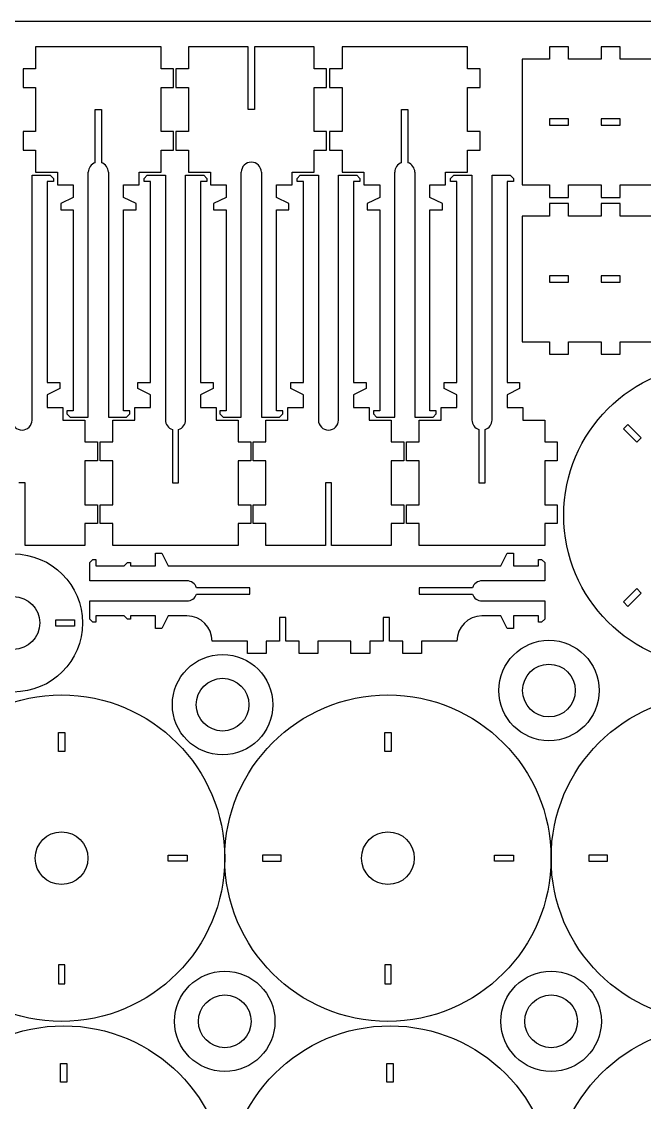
# Model space of a CAD drawing. Extents: x 994 to 3441, y -1567 to -767.
# Drawn here: x 1702.4 to 1950.4, y -1197.7 to -767.2 of the extents above; entities that cross this region are included whole.
import ezdxf

# ---------------------------------------------------------------- set-up
doc = ezdxf.new("R2010")
doc.units = 0
for name, color, linetype in [('CUT1', 7, 'CONTINUOUS'), ('CUT2', 5, 'CONTINUOUS'), ('LAYER_15', 200, 'CONTINUOUS')]:
    doc.layers.add(name, color=color, linetype=linetype)

msp = doc.modelspace()

# ---------------------------------------------------------------- linework, layer by layer
at = {"layer": 'CUT1'}
for p, q in [((1757.93, -777.22), (1707.93, -777.22)), ((1707.93, -777.22), (1707.93, -785.97)), ((1757.93, -785.97), (1757.93, -777.22)), ((1792.61, -777.22), (1768.86, -777.22)), ((1768.86, -777.22), (1768.86, -785.97)), ((1792.61, -802.22), (1792.61, -777.22)), ((1818.86, -777.22), (1795.11, -777.22)), ((1795.11, -777.22), (1795.11, -802.22)), ((1818.86, -785.97), (1818.86, -777.22)), ((1879.99, -777.22), (1829.99, -777.22)), ((1829.99, -777.22), (1829.99, -785.97)), ((1879.99, -785.97), (1879.99, -777.22)), ((1920.14, -777.22), (1912.64, -777.22)), ((1912.64, -777.22), (1912.64, -782.22)), ((1920.14, -782.22), (1920.14, -777.22)), ((1940.77, -777.22), (1933.27, -777.22)), ((1933.27, -777.22), (1933.27, -782.22)), ((1940.77, -782.22), (1940.77, -777.22)), ((1912.64, -782.22), (1901.7, -782.22)), ((1901.7, -782.22), (1901.7, -832.22)), ((1933.27, -782.22), (1920.14, -782.22)), ((1962.64, -782.22), (1940.77, -782.22)), ((1707.93, -785.97), (1702.93, -785.97)), ((1702.93, -785.97), (1702.93, -793.47)), ((1762.93, -785.97), (1757.93, -785.97)), ((1762.93, -793.47), (1762.93, -785.97)), ((1768.86, -785.97), (1763.86, -785.97)), ((1763.86, -785.97), (1763.86, -793.47)), ((1823.86, -785.97), (1818.86, -785.97)), ((1823.86, -793.47), (1823.86, -785.97)), ((1829.99, -785.97), (1824.99, -785.97)), ((1824.99, -785.97), (1824.99, -793.47)), ((1884.99, -785.97), (1879.99, -785.97)), ((1884.99, -793.47), (1884.99, -785.97)), ((1702.93, -793.47), (1707.93, -793.47)), ((1707.93, -793.47), (1707.93, -810.97)), ((1757.93, -810.97), (1757.93, -793.47)), ((1757.93, -793.47), (1762.93, -793.47)), ((1763.86, -793.47), (1768.86, -793.47)), ((1768.86, -793.47), (1768.86, -810.97)), ((1818.86, -810.97), (1818.86, -793.47)), ((1818.86, -793.47), (1823.86, -793.47)), ((1824.99, -793.47), (1829.99, -793.47)), ((1829.99, -793.47), (1829.99, -810.97)), ((1879.99, -810.97), (1879.99, -793.47)), ((1879.99, -793.47), (1884.99, -793.47)), ((1731.68, -823.42), (1731.68, -802.22)), ((1731.68, -802.22), (1734.18, -802.22)), ((1734.18, -802.22), (1734.18, -823.42)), ((1795.11, -802.22), (1792.61, -802.22)), ((1853.74, -823.42), (1853.74, -802.22)), ((1853.74, -802.22), (1856.24, -802.22)), ((1856.24, -802.22), (1856.24, -823.42)), ((1707.93, -810.97), (1702.93, -810.97)), ((1702.93, -810.97), (1702.93, -818.47)), ((1762.93, -810.97), (1757.93, -810.97)), ((1762.93, -818.47), (1762.93, -810.97)), ((1768.86, -810.97), (1763.86, -810.97)), ((1763.86, -810.97), (1763.86, -818.47)), ((1823.86, -810.97), (1818.86, -810.97)), ((1823.86, -818.47), (1823.86, -810.97)), ((1829.99, -810.97), (1824.99, -810.97)), ((1824.99, -810.97), (1824.99, -818.47)), ((1884.99, -810.97), (1879.99, -810.97)), ((1884.99, -818.47), (1884.99, -810.97)), ((1702.93, -818.47), (1707.93, -818.47)), ((1707.93, -818.47), (1707.93, -827.22)), ((1757.93, -827.22), (1757.93, -818.47)), ((1757.93, -818.47), (1762.93, -818.47)), ((1763.86, -818.47), (1768.86, -818.47)), ((1768.86, -818.47), (1768.86, -827.22)), ((1818.86, -827.22), (1818.86, -818.47)), ((1818.86, -818.47), (1823.86, -818.47)), ((1824.99, -818.47), (1829.99, -818.47)), ((1829.99, -818.47), (1829.99, -827.22)), ((1879.99, -827.22), (1879.99, -818.47)), ((1879.99, -818.47), (1884.99, -818.47)), ((1706.54, -925.92), (1706.54, -828.42)), ((1706.54, -828.42), (1713.79, -828.42)), ((1707.93, -827.22), (1716.68, -827.22)), ((1713.79, -828.42), (1715.04, -829.67)), ((1715.04, -829.67), (1715.04, -830.92)), ((1716.68, -827.22), (1716.68, -832.22)), ((1728.93, -924.72), (1728.93, -827.22)), ((1736.93, -827.22), (1736.93, -924.72)), ((1749.18, -832.22), (1749.18, -827.22)), ((1749.18, -827.22), (1757.93, -827.22)), ((1751.17, -829.67), (1752.42, -828.42)), ((1751.17, -830.92), (1751.17, -829.67)), ((1752.42, -828.42), (1759.67, -828.42)), ((1759.67, -828.42), (1759.67, -925.92)), ((1767.67, -925.92), (1767.67, -828.42)), ((1767.67, -828.42), (1774.92, -828.42)), ((1768.86, -827.22), (1777.61, -827.22)), ((1774.92, -828.42), (1776.17, -829.67)), ((1776.17, -829.67), (1776.17, -830.92)), ((1777.61, -827.22), (1777.61, -832.22)), ((1789.86, -924.72), (1789.86, -827.22)), ((1797.86, -827.22), (1797.86, -924.72)), ((1810.11, -832.22), (1810.11, -827.22)), ((1810.11, -827.22), (1818.86, -827.22)), ((1812.1, -829.67), (1813.35, -828.42)), ((1812.1, -830.92), (1812.1, -829.67)), ((1813.35, -828.42), (1820.6, -828.42)), ((1820.6, -828.42), (1820.6, -925.92)), ((1828.6, -925.92), (1828.6, -828.42)), ((1828.6, -828.42), (1835.85, -828.42)), ((1829.99, -827.22), (1838.74, -827.22)), ((1835.85, -828.42), (1837.1, -829.67)), ((1837.1, -829.67), (1837.1, -830.92)), ((1838.74, -827.22), (1838.74, -832.22)), ((1850.99, -924.72), (1850.99, -827.22)), ((1858.99, -827.22), (1858.99, -924.72)), ((1871.24, -832.22), (1871.24, -827.22)), ((1871.24, -827.22), (1879.99, -827.22)), ((1873.23, -829.67), (1874.48, -828.42)), ((1873.23, -830.92), (1873.23, -829.67)), ((1874.48, -828.42), (1881.73, -828.42)), ((1881.73, -828.42), (1881.73, -925.92)), ((1889.73, -925.92), (1889.73, -828.42)), ((1889.73, -828.42), (1896.98, -828.42)), ((1896.98, -828.42), (1898.23, -829.67)), ((1898.23, -829.67), (1898.23, -830.92)), ((1712.54, -830.92), (1712.54, -910.92)), ((1715.04, -830.92), (1712.54, -830.92)), ((1716.68, -832.22), (1722.93, -832.22)), ((1722.93, -832.22), (1722.93, -837.22)), ((1742.93, -837.22), (1742.93, -832.22)), ((1742.93, -832.22), (1749.18, -832.22)), ((1753.67, -830.92), (1751.17, -830.92)), ((1753.67, -910.92), (1753.67, -830.92)), ((1776.17, -830.92), (1773.67, -830.92)), ((1773.67, -830.92), (1773.67, -910.92)), ((1777.61, -832.22), (1783.86, -832.22)), ((1783.86, -832.22), (1783.86, -837.22)), ((1803.86, -837.22), (1803.86, -832.22)), ((1803.86, -832.22), (1810.11, -832.22)), ((1814.6, -830.92), (1812.1, -830.92)), ((1814.6, -910.92), (1814.6, -830.92)), ((1834.6, -830.92), (1834.6, -910.92)), ((1837.1, -830.92), (1834.6, -830.92)), ((1838.74, -832.22), (1844.99, -832.22)), ((1844.99, -832.22), (1844.99, -837.22)), ((1864.99, -837.22), (1864.99, -832.22)), ((1864.99, -832.22), (1871.24, -832.22)), ((1875.73, -830.92), (1873.23, -830.92)), ((1875.73, -910.92), (1875.73, -830.92)), ((1898.23, -830.92), (1895.73, -830.92)), ((1895.73, -830.92), (1895.73, -910.92)), ((1901.7, -832.22), (1912.64, -832.22)), ((1912.64, -832.22), (1912.64, -837.22)), ((1920.14, -837.22), (1920.14, -832.22)), ((1920.14, -832.22), (1933.27, -832.22)), ((1933.27, -832.22), (1933.27, -837.22)), ((1940.77, -837.22), (1940.77, -832.22)), ((1940.77, -832.22), (1962.64, -832.22)), ((1722.93, -837.22), (1717.93, -839.72)), ((1747.93, -839.72), (1742.93, -837.22)), ((1783.86, -837.22), (1778.86, -839.72)), ((1808.86, -839.72), (1803.86, -837.22)), ((1844.99, -837.22), (1839.99, -839.72)), ((1869.99, -839.72), (1864.99, -837.22)), ((1912.64, -837.22), (1920.14, -837.22)), ((1933.27, -837.22), (1940.77, -837.22)), ((1717.93, -839.72), (1717.93, -842.22)), ((1717.93, -842.22), (1722.93, -842.22)), ((1722.93, -842.22), (1722.93, -922.22)), ((1742.93, -922.22), (1742.93, -842.22)), ((1742.93, -842.22), (1747.93, -842.22)), ((1747.93, -842.22), (1747.93, -839.72)), ((1778.86, -839.72), (1778.86, -842.22)), ((1778.86, -842.22), (1783.86, -842.22)), ((1783.86, -842.22), (1783.86, -922.22)), ((1803.86, -922.22), (1803.86, -842.22)), ((1803.86, -842.22), (1808.86, -842.22)), ((1808.86, -842.22), (1808.86, -839.72)), ((1839.99, -839.72), (1839.99, -842.22)), ((1839.99, -842.22), (1844.99, -842.22)), ((1844.99, -842.22), (1844.99, -922.22)), ((1864.99, -922.22), (1864.99, -842.22)), ((1864.99, -842.22), (1869.99, -842.22)), ((1869.99, -842.22), (1869.99, -839.72)), ((1920.14, -839.73), (1912.64, -839.73)), ((1912.64, -839.73), (1912.64, -844.73)), ((1920.14, -844.73), (1920.14, -839.73)), ((1940.77, -839.73), (1933.27, -839.73)), ((1933.27, -839.73), (1933.27, -844.73)), ((1940.77, -844.73), (1940.77, -839.73)), ((1912.64, -844.73), (1901.7, -844.73)), ((1901.7, -844.73), (1901.7, -894.73)), ((1933.27, -844.73), (1920.14, -844.73)), ((1962.64, -844.73), (1940.77, -844.73)), ((1901.7, -894.73), (1912.64, -894.73)), ((1912.64, -894.73), (1912.64, -899.73)), ((1920.14, -899.73), (1920.14, -894.73)), ((1920.14, -894.73), (1933.27, -894.73)), ((1933.27, -894.73), (1933.27, -899.73)), ((1940.77, -899.73), (1940.77, -894.73)), ((1940.77, -894.73), (1962.64, -894.73)), ((1912.64, -899.73), (1920.14, -899.73)), ((1933.27, -899.73), (1940.77, -899.73)), ((1712.54, -910.92), (1717.54, -910.92)), ((1717.54, -910.92), (1717.54, -913.42)), ((1748.67, -913.42), (1748.67, -910.92)), ((1748.67, -910.92), (1753.67, -910.92)), ((1773.67, -910.92), (1778.67, -910.92)), ((1778.67, -910.92), (1778.67, -913.42)), ((1809.6, -913.42), (1809.6, -910.92)), ((1809.6, -910.92), (1814.6, -910.92)), ((1834.6, -910.92), (1839.6, -910.92)), ((1839.6, -910.92), (1839.6, -913.42)), ((1870.73, -913.42), (1870.73, -910.92)), ((1870.73, -910.92), (1875.73, -910.92)), ((1895.73, -910.92), (1900.73, -910.92)), ((1900.73, -910.92), (1900.73, -913.42)), ((1717.54, -913.42), (1712.54, -915.92)), ((1712.54, -915.92), (1712.54, -920.92)), ((1753.67, -915.92), (1748.67, -913.42)), ((1753.67, -920.92), (1753.67, -915.92)), ((1778.67, -913.42), (1773.67, -915.92)), ((1773.67, -915.92), (1773.67, -920.92)), ((1814.6, -915.92), (1809.6, -913.42)), ((1814.6, -920.92), (1814.6, -915.92)), ((1839.6, -913.42), (1834.6, -915.92)), ((1834.6, -915.92), (1834.6, -920.92)), ((1875.73, -915.92), (1870.73, -913.42)), ((1875.73, -920.92), (1875.73, -915.92)), ((1900.73, -913.42), (1895.73, -915.92)), ((1895.73, -915.92), (1895.73, -920.92)), ((1712.54, -920.92), (1718.79, -920.92)), ((1718.79, -920.92), (1718.79, -925.92)), ((1747.42, -925.92), (1747.42, -920.92)), ((1747.42, -920.92), (1753.67, -920.92)), ((1773.67, -920.92), (1779.92, -920.92)), ((1779.92, -920.92), (1779.92, -925.92)), ((1808.35, -925.92), (1808.35, -920.92)), ((1808.35, -920.92), (1814.6, -920.92)), ((1834.6, -920.92), (1840.85, -920.92)), ((1840.85, -920.92), (1840.85, -925.92)), ((1869.48, -925.92), (1869.48, -920.92)), ((1869.48, -920.92), (1875.73, -920.92)), ((1895.73, -920.92), (1901.98, -920.92)), ((1901.98, -920.92), (1901.98, -925.92)), ((1722.93, -922.22), (1720.43, -922.22)), ((1720.43, -922.22), (1720.43, -923.47)), ((1720.43, -923.47), (1721.68, -924.72)), ((1721.68, -924.72), (1728.93, -924.72)), ((1736.93, -924.72), (1744.18, -924.72)), ((1745.43, -922.22), (1742.93, -922.22)), ((1744.18, -924.72), (1745.43, -923.47)), ((1745.43, -923.47), (1745.43, -922.22)), ((1783.86, -922.22), (1781.36, -922.22)), ((1781.36, -922.22), (1781.36, -923.47)), ((1781.36, -923.47), (1782.61, -924.72)), ((1782.61, -924.72), (1789.86, -924.72)), ((1797.86, -924.72), (1805.11, -924.72)), ((1806.36, -922.22), (1803.86, -922.22)), ((1805.11, -924.72), (1806.36, -923.47)), ((1806.36, -923.47), (1806.36, -922.22)), ((1844.99, -922.22), (1842.49, -922.22)), ((1842.49, -922.22), (1842.49, -923.47)), ((1842.49, -923.47), (1843.74, -924.72)), ((1843.74, -924.72), (1850.99, -924.72)), ((1858.99, -924.72), (1866.24, -924.72)), ((1867.49, -922.22), (1864.99, -922.22)), ((1866.24, -924.72), (1867.49, -923.47)), ((1867.49, -923.47), (1867.49, -922.22)), ((1718.79, -925.92), (1727.54, -925.92)), ((1727.54, -925.92), (1727.54, -934.67)), ((1738.67, -934.67), (1738.67, -925.92)), ((1738.67, -925.92), (1747.42, -925.92)), ((1762.42, -929.72), (1762.42, -950.92)), ((1764.92, -950.92), (1764.92, -929.72)), ((1779.92, -925.92), (1788.67, -925.92)), ((1788.67, -925.92), (1788.67, -934.67)), ((1799.6, -934.67), (1799.6, -925.92)), ((1799.6, -925.92), (1808.35, -925.92)), ((1840.85, -925.92), (1849.6, -925.92)), ((1849.6, -925.92), (1849.6, -934.67)), ((1860.73, -934.67), (1860.73, -925.92)), ((1860.73, -925.92), (1869.48, -925.92)), ((1884.48, -929.72), (1884.48, -950.92)), ((1886.98, -950.92), (1886.98, -929.72)), ((1901.98, -925.92), (1910.73, -925.92)), ((1910.73, -925.92), (1910.73, -934.67)), ((1727.54, -934.67), (1732.54, -934.67)), ((1732.54, -934.67), (1732.54, -942.17)), ((1733.67, -942.17), (1733.67, -934.67)), ((1733.67, -934.67), (1738.67, -934.67)), ((1788.67, -934.67), (1793.67, -934.67)), ((1793.67, -934.67), (1793.67, -942.17)), ((1794.6, -942.17), (1794.6, -934.67)), ((1794.6, -934.67), (1799.6, -934.67)), ((1849.6, -934.67), (1854.6, -934.67)), ((1854.6, -934.67), (1854.6, -942.17)), ((1855.73, -942.17), (1855.73, -934.67)), ((1855.73, -934.67), (1860.73, -934.67)), ((1910.73, -934.67), (1915.73, -934.67)), ((1915.73, -934.67), (1915.73, -942.17)), ((1732.54, -942.17), (1727.54, -942.17)), ((1727.54, -942.17), (1727.54, -959.67)), ((1738.67, -942.17), (1733.67, -942.17)), ((1738.67, -959.67), (1738.67, -942.17)), ((1793.67, -942.17), (1788.67, -942.17)), ((1788.67, -942.17), (1788.67, -959.67)), ((1799.6, -942.17), (1794.6, -942.17)), ((1799.6, -959.67), (1799.6, -942.17)), ((1854.6, -942.17), (1849.6, -942.17)), ((1849.6, -942.17), (1849.6, -959.67)), ((1860.73, -942.17), (1855.73, -942.17)), ((1860.73, -959.67), (1860.73, -942.17)), ((1915.73, -942.17), (1910.73, -942.17)), ((1910.73, -942.17), (1910.73, -959.67)), ((1703.79, -950.92), (1701.29, -950.92)), ((1703.79, -975.92), (1703.79, -950.92)), ((1762.42, -950.92), (1764.92, -950.92)), ((1825.85, -950.92), (1823.35, -950.92)), ((1823.35, -950.92), (1823.35, -975.92)), ((1825.85, -975.92), (1825.85, -950.92)), ((1884.48, -950.92), (1886.98, -950.92)), ((1727.54, -959.67), (1732.54, -959.67)), ((1732.54, -959.67), (1732.54, -967.17)), ((1733.67, -967.17), (1733.67, -959.67)), ((1733.67, -959.67), (1738.67, -959.67)), ((1788.67, -959.67), (1793.67, -959.67)), ((1793.67, -959.67), (1793.67, -967.17)), ((1794.6, -967.17), (1794.6, -959.67)), ((1794.6, -959.67), (1799.6, -959.67)), ((1849.6, -959.67), (1854.6, -959.67)), ((1854.6, -959.67), (1854.6, -967.17)), ((1855.73, -967.17), (1855.73, -959.67)), ((1855.73, -959.67), (1860.73, -959.67)), ((1910.73, -959.67), (1915.73, -959.67)), ((1915.73, -959.67), (1915.73, -967.17)), ((1732.54, -967.17), (1727.54, -967.17)), ((1727.54, -967.17), (1727.54, -975.92)), ((1738.67, -967.17), (1733.67, -967.17)), ((1738.67, -975.92), (1738.67, -967.17)), ((1793.67, -967.17), (1788.67, -967.17)), ((1788.67, -967.17), (1788.67, -975.92)), ((1799.6, -967.17), (1794.6, -967.17)), ((1799.6, -975.92), (1799.6, -967.17)), ((1854.6, -967.17), (1849.6, -967.17)), ((1849.6, -967.17), (1849.6, -975.92)), ((1860.73, -967.17), (1855.73, -967.17)), ((1860.73, -975.92), (1860.73, -967.17)), ((1915.73, -967.17), (1910.73, -967.17)), ((1910.73, -967.17), (1910.73, -975.92)), ((1727.54, -975.92), (1703.79, -975.92)), ((1788.67, -975.92), (1738.67, -975.92)), ((1823.35, -975.92), (1799.6, -975.92)), ((1849.6, -975.92), (1825.85, -975.92)), ((1910.73, -975.92), (1860.73, -975.92)), ((1729.48, -982.73), (1730.73, -981.48)), ((1730.73, -981.48), (1731.98, -981.48)), ((1731.98, -981.48), (1731.98, -983.98)), ((1755.73, -983.98), (1755.73, -978.98)), ((1755.73, -978.98), (1758.23, -978.98)), ((1758.23, -978.98), (1760.73, -983.98)), ((1893.23, -983.98), (1895.73, -978.98)), ((1895.73, -978.98), (1898.23, -978.98)), ((1898.23, -978.98), (1898.23, -983.98)), ((1908.23, -983.98), (1908.23, -981.48)), ((1908.23, -981.48), (1909.48, -981.48)), ((1909.48, -981.48), (1910.73, -982.73)), ((1729.48, -989.98), (1729.48, -982.73)), ((1731.98, -983.98), (1743.23, -983.98)), ((1743.23, -983.98), (1744.48, -982.73)), ((1744.48, -982.73), (1745.73, -982.73)), ((1745.73, -982.73), (1745.73, -983.98)), ((1745.73, -983.98), (1755.73, -983.98)), ((1760.73, -983.98), (1893.23, -983.98)), ((1898.23, -983.98), (1908.23, -983.98)), ((1910.73, -982.73), (1910.73, -989.98)), ((1768.23, -989.98), (1729.48, -989.98)), ((1910.73, -989.98), (1885.73, -989.98)), ((1793.23, -992.73), (1772.03, -992.73)), ((1793.23, -995.23), (1793.23, -992.73)), ((1881.93, -992.73), (1860.73, -992.73)), ((1860.73, -992.73), (1860.73, -995.23)), ((1729.48, -1005.23), (1729.48, -997.98)), ((1729.48, -997.98), (1768.23, -997.98)), ((1772.03, -995.23), (1793.23, -995.23)), ((1860.73, -995.23), (1881.93, -995.23)), ((1885.73, -997.98), (1910.73, -997.98)), ((1910.73, -997.98), (1910.73, -1005.23)), ((1730.73, -1006.48), (1729.48, -1005.23)), ((1731.98, -1006.48), (1730.73, -1006.48)), ((1743.23, -1003.98), (1731.98, -1003.98)), ((1731.98, -1003.98), (1731.98, -1006.48)), ((1744.48, -1005.23), (1743.23, -1003.98)), ((1745.73, -1005.23), (1744.48, -1005.23)), ((1755.73, -1003.98), (1745.73, -1003.98)), ((1745.73, -1003.98), (1745.73, -1005.23)), ((1755.73, -1008.98), (1755.73, -1003.98)), ((1760.73, -1003.98), (1758.23, -1008.98)), ((1768.23, -1003.98), (1760.73, -1003.98)), ((1807.61, -1004.61), (1805.11, -1004.61)), ((1805.11, -1004.61), (1805.11, -1013.98)), ((1807.61, -1013.98), (1807.61, -1004.61)), ((1848.86, -1004.61), (1846.36, -1004.61)), ((1846.36, -1004.61), (1846.36, -1013.98)), ((1848.86, -1013.98), (1848.86, -1004.61)), ((1893.23, -1003.98), (1885.73, -1003.98)), ((1895.73, -1008.98), (1893.23, -1003.98)), ((1908.23, -1003.98), (1898.23, -1003.98)), ((1898.23, -1003.98), (1898.23, -1008.98)), ((1908.23, -1006.48), (1908.23, -1003.98)), ((1909.48, -1006.48), (1908.23, -1006.48)), ((1910.73, -1005.23), (1909.48, -1006.48)), ((1758.23, -1008.98), (1755.73, -1008.98)), ((1898.23, -1008.98), (1895.73, -1008.98)), ((1792.29, -1013.98), (1778.23, -1013.98)), ((1792.29, -1018.98), (1792.29, -1013.98)), ((1805.11, -1013.98), (1799.79, -1013.98)), ((1799.79, -1013.98), (1799.79, -1018.98)), ((1812.92, -1013.98), (1807.61, -1013.98)), ((1812.92, -1018.98), (1812.92, -1013.98)), ((1833.54, -1013.98), (1820.42, -1013.98)), ((1820.42, -1013.98), (1820.42, -1018.98)), ((1833.54, -1018.98), (1833.54, -1013.98)), ((1846.36, -1013.98), (1841.04, -1013.98)), ((1841.04, -1013.98), (1841.04, -1018.98)), ((1854.17, -1013.98), (1848.86, -1013.98)), ((1854.17, -1018.98), (1854.17, -1013.98)), ((1875.73, -1013.98), (1861.67, -1013.98)), ((1861.67, -1013.98), (1861.67, -1018.98)), ((1799.79, -1018.98), (1792.29, -1018.98)), ((1820.42, -1018.98), (1812.92, -1018.98)), ((1841.04, -1018.98), (1833.54, -1018.98)), ((1861.67, -1018.98), (1854.17, -1018.98))]:
    msp.add_line(p, q, dxfattribs=at)
for centre, radius in [((1978.31, -963.89), 60), ((1699.11, -1006.76), 27.5), ((1912.42, -1033.66), 20), ((1782.42, -1039.3), 20), ((1718.28, -1100.44), 65), ((1848.28, -1100.44), 65), ((1978.28, -1100.44), 65), ((1783.28, -1165.44), 20), ((1913.28, -1165.44), 20), ((1719.14, -1232.22), 65), ((1849.14, -1232.22), 65), ((1979.14, -1232.22), 65)]:
    msp.add_circle(centre, radius, dxfattribs=at)
for centre, radius, start, end in [((1732.93, -827.22), 4, 108.21, 180), ((1732.93, -827.22), 4, 360, 71.79), ((1793.86, -827.22), 4, 360, 180), ((1854.99, -827.22), 4, 108.21, 180), ((1854.99, -827.22), 4, 360, 71.79), ((1702.54, -925.92), 4, 180, 0), ((1763.67, -925.92), 4, 180, 251.79), ((1763.67, -925.92), 4, 288.21, 0), ((1824.6, -925.92), 4, 180, 0), ((1885.73, -925.92), 4, 180, 251.79), ((1885.73, -925.92), 4, 288.21, 0), ((1768.23, -993.98), 4, 18.21, 90), ((1885.73, -993.98), 4, 90, 161.79), ((1768.23, -993.98), 4, 270, 341.79), ((1885.73, -993.98), 4, 198.21, 270), ((1768.23, -1013.98), 10, 0, 90), ((1885.73, -1013.98), 10, 90, 180)]:
    msp.add_arc(centre, radius, start, end, dxfattribs=at)
at = {"layer": 'CUT2'}
for p, q in [((1920.14, -805.97), (1912.64, -805.97)), ((1912.64, -805.97), (1912.64, -808.47)), ((1912.64, -808.47), (1920.14, -808.47)), ((1920.14, -808.47), (1920.14, -805.97)), ((1940.77, -805.97), (1933.27, -805.97)), ((1933.27, -805.97), (1933.27, -808.47)), ((1933.27, -808.47), (1940.77, -808.47)), ((1940.77, -808.47), (1940.77, -805.97)), ((1920.14, -868.48), (1912.64, -868.48)), ((1912.64, -868.48), (1912.64, -870.98)), ((1920.14, -870.98), (1920.14, -868.48)), ((1940.77, -868.48), (1933.27, -868.48)), ((1933.27, -868.48), (1933.27, -870.98)), ((1940.77, -870.98), (1940.77, -868.48)), ((1912.64, -870.98), (1920.14, -870.98)), ((1933.27, -870.98), (1940.77, -870.98)), ((1942.07, -929.42), (1943.84, -927.66)), ((1947.38, -934.73), (1942.07, -929.42)), ((1943.84, -927.66), (1949.15, -932.96)), ((1949.15, -932.96), (1947.38, -934.73)), ((1947.38, -993.06), (1942.07, -998.37)), ((1949.15, -994.83), (1947.38, -993.06)), ((1942.07, -998.37), (1943.84, -1000.13)), ((1943.84, -1000.13), (1949.15, -994.83)), ((1715.99, -1008.01), (1715.99, -1005.51)), ((1715.99, -1005.51), (1723.49, -1005.51)), ((1723.49, -1005.51), (1723.49, -1008.01)), ((1723.49, -1008.01), (1715.99, -1008.01)), ((1717.03, -1057.94), (1717.03, -1050.44)), ((1717.03, -1050.44), (1719.53, -1050.44)), ((1719.53, -1050.44), (1719.53, -1057.94)), ((1847.03, -1057.94), (1847.03, -1050.44)), ((1847.03, -1050.44), (1849.53, -1050.44)), ((1849.53, -1050.44), (1849.53, -1057.94)), ((1719.53, -1057.94), (1717.03, -1057.94)), ((1849.53, -1057.94), (1847.03, -1057.94)), ((1760.78, -1101.69), (1760.78, -1099.19)), ((1760.78, -1099.19), (1768.28, -1099.19)), ((1768.28, -1101.69), (1760.78, -1101.69)), ((1768.28, -1099.19), (1768.28, -1101.69)), ((1805.78, -1099.19), (1798.28, -1099.19)), ((1798.28, -1099.19), (1798.28, -1101.69)), ((1798.28, -1101.69), (1805.78, -1101.69)), ((1805.78, -1101.69), (1805.78, -1099.19)), ((1890.78, -1101.69), (1890.78, -1099.19)), ((1890.78, -1099.19), (1898.28, -1099.19)), ((1898.28, -1101.69), (1890.78, -1101.69)), ((1898.28, -1099.19), (1898.28, -1101.69)), ((1935.78, -1099.19), (1928.28, -1099.19)), ((1928.28, -1099.19), (1928.28, -1101.69)), ((1928.28, -1101.69), (1935.78, -1101.69)), ((1935.78, -1101.69), (1935.78, -1099.19)), ((1719.53, -1142.94), (1717.03, -1142.94)), ((1717.03, -1142.94), (1717.03, -1150.44)), ((1719.53, -1150.44), (1719.53, -1142.94)), ((1849.53, -1142.94), (1847.03, -1142.94)), ((1847.03, -1142.94), (1847.03, -1150.44)), ((1849.53, -1150.44), (1849.53, -1142.94)), ((1717.03, -1150.44), (1719.53, -1150.44)), ((1847.03, -1150.44), (1849.53, -1150.44)), ((1717.89, -1189.72), (1717.89, -1182.22)), ((1717.89, -1182.22), (1720.39, -1182.22)), ((1720.39, -1182.22), (1720.39, -1189.72)), ((1847.89, -1189.72), (1847.89, -1182.22)), ((1847.89, -1182.22), (1850.39, -1182.22)), ((1850.39, -1182.22), (1850.39, -1189.72)), ((1720.39, -1189.72), (1717.89, -1189.72)), ((1850.39, -1189.72), (1847.89, -1189.72))]:
    msp.add_line(p, q, dxfattribs=at)
for centre in [(1699.11, -1006.76), (1912.42, -1033.66), (1782.42, -1039.3), (1718.28, -1100.44), (1848.28, -1100.44), (1783.28, -1165.44), (1913.28, -1165.44)]:
    msp.add_circle(centre, 10.5, dxfattribs=at)
at = {"layer": 'LAYER_15'}
msp.add_line((2194.14, -767.22), (994.14, -767.22), dxfattribs=at)

doc.saveas('drawing.dxf')
